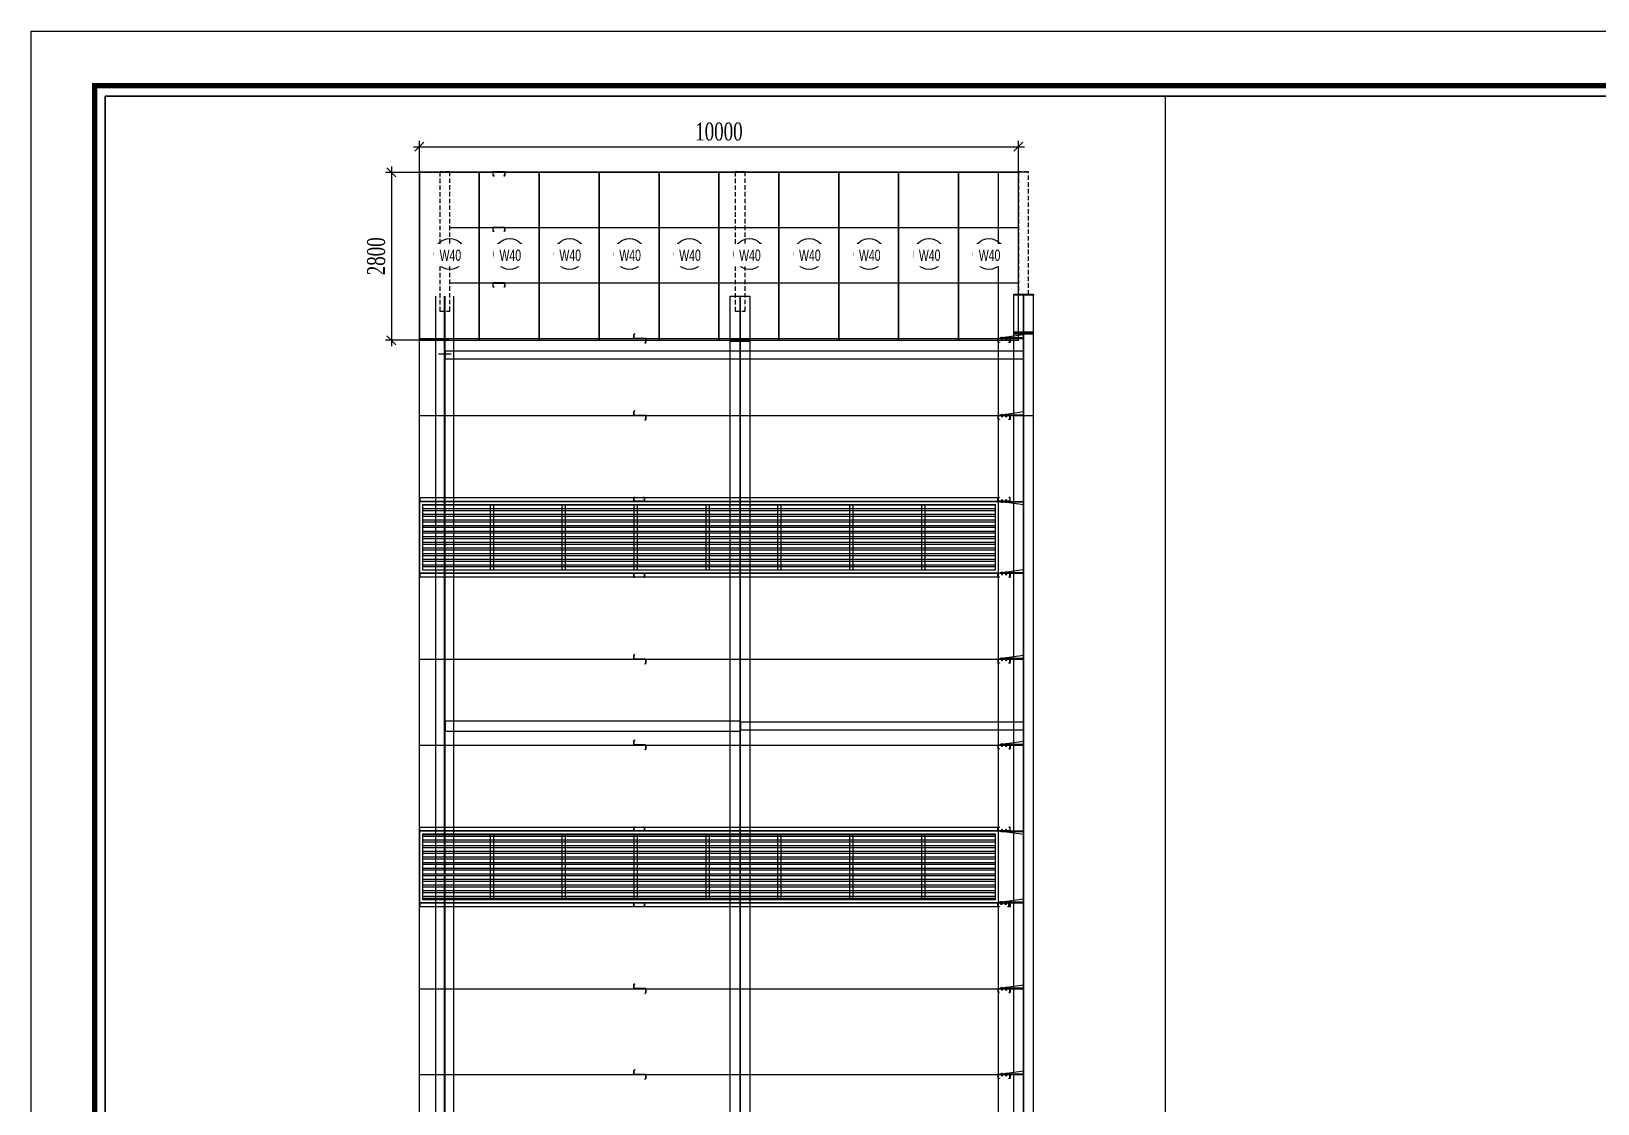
# Model space of a CAD drawing. Header units: inches. Extents: x 315041 to 662841, y -45540 to -35018.
# Drawn here: x 333767.4 to 334028.9, y -38455.7 to -38276.7 of the extents above; entities that cross this region are included whole.
import ezdxf

# ---------------------------------------------------------------- set-up
doc = ezdxf.new("R2010")
doc.units = ezdxf.units.IN
doc.header["$MEASUREMENT"] = 0
doc.linetypes.add('CENTER2', pattern=[28.575, 19.05, -3.175, 3.175, -3.175])
doc.linetypes.add('HIDDEN', pattern=[0.375, 0.25, -0.125])
for name, color, linetype in [('2', 2, 'Continuous'), ('251', 251, 'Continuous'), ('4', 4, 'Continuous'), ('5', 5, 'Continuous'), ('7', 7, 'Continuous'), ('8', 8, 'Continuous'), ('BAO KHUNG', 31, 'Continuous')]:
    doc.layers.add(name, color=color, linetype=linetype)
doc.styles.add('ST1', font='times.ttf', dxfattribs={"width": 0.7})
doc.styles.add('ST1H', font='vnshxh.shx', dxfattribs={"width": 0.7})
doc.dimstyles.new('100', dxfattribs={"dimtxt": 3, "dimasz": 1.5, "dimexe": 1, "dimexo": 0, "dimgap": 1, "dimtad": 1, "dimdec": 0, "dimlfac": 100, "dimzin": 0, "dimdsep": 46, "dimtxsty": 'ST1', "dimblk": 'OBLIQUE', "dimcen": 1, "dimdle": 1, "dimclrd": 8, "dimclre": 8, "dimclrt": 3, "dimadec": 0, "dimazin": 0, "dimtfac": 1, "dimtdec": 0, "dimtix": 1, "dimtmove": 1, "dimatfit": 3, "dimfxl": 0, "dimtfill": 1, "dimtolj": 1, "dimtzin": 0, "dimlwd": -1, "dimlwe": -1, "dimarcsym": 1})

# ---------------------------------------------------------------- blocks, each defined once
blk = doc.blocks.new('A$C75D82031')
at = {"layer": '2', "color": 157, "linetype": 'Continuous'}
blk.add_lwpolyline([(0, 420), (594, 420), (594, 0), (0, 0)], close=True, dxfattribs=at)
at = {"layer": '7', "color": 147, "linetype": 'Continuous'}
blk.add_lwpolyline([(12.33, 57.61), (581.67, 57.61), (581.67, 409.19), (12.33, 409.19)], close=True, dxfattribs=at)
at = {"layer": 'BAO KHUNG', "color": 167, "linetype": 'Continuous', "const_width": 0.871}
blk.add_lwpolyline([(10.59, 9.07), (583.41, 9.07), (583.41, 410.93), (10.59, 410.93)], close=True, dxfattribs=at)
blk = doc.blocks.new('*U148')
at = {"layer": '251'}
h = blk.add_hatch(color=256, dxfattribs=at)
h.paths.add_polyline_path([(-0.05, -0.04), (-0.05, -0.04, -0.192582), (-0.05, -0.03, -0.192582), (-0.05, -0.01)])
h.paths.add_polyline_path([(-0.05, 0.01, -0.192582), (-0.05, 0.03, -0.192582), (-0.05, 0.04)])
h = blk.add_hatch(color=256, dxfattribs=at)
h.paths.add_polyline_path([(0.07, -0.04), (0.07, -0.04, -0.192582), (0.07, -0.03, -0.192582), (0.07, -0.01)])
h.paths.add_polyline_path([(0.07, 0.01, -0.192582), (0.07, 0.03, -0.192582), (0.07, 0.04)])
at = {"layer": '5', "linetype": 'CENTER2', "ltscale": 0.2}
blk.add_line((-0.08, 0), (0.21, 0), dxfattribs=at)
at = {"layer": '8'}
for p, q in [((-0.05, 0.06), (-0.01, 0.06)), ((-0.05, 0.04), (-0.05, -0.04)), ((-0.05, 0.03), (-0.01, 0.03)), ((0, 0.04), (0, -0.04)), ((0.06, 0.03), (0, 0.03)), ((0.06, -0.07), (0.06, 0.07)), ((0.06, 0.07), (0.07, 0.07)), ((0.07, -0.07), (0.07, 0.07)), ((0.07, 0.06), (0.11, 0.06)), ((0.07, 0.04), (0.07, -0.04)), ((0.07, 0.03), (0.11, 0.03)), ((0.12, 0.04), (0.12, -0.04)), ((0.13, 0.03), (0.12, 0.03)), ((0.13, 0.03), (0.13, 0.03)), ((0.14, 0.03), (0.13, 0.03)), ((0.13, 0.03), (0.13, -0.02)), ((0.13, -0.02), (0.13, 0.03)), ((0.14, 0.03), (0.14, 0.03)), ((0.18, 0.03), (0.17, 0.03)), ((0.18, 0.03), (0.18, -0.03)), ((0.18, 0.03), (0.18, 0.03)), ((0.18, -0.03), (0.18, 0)), ((0.18, 0), (0.18, 0)), ((0.18, 0), (0.18, 0)), ((-0.05, -0.03), (-0.01, -0.03)), ((-0.05, -0.03), (-0.01, -0.03)), ((-0.05, -0.06), (-0.01, -0.06)), ((0.06, -0.03), (0, -0.03)), ((0.06, -0.07), (0.07, -0.07)), ((0.07, -0.03), (0.11, -0.03)), ((0.07, -0.03), (0.11, -0.03)), ((0.07, -0.06), (0.11, -0.06)), ((0.13, -0.03), (0.12, -0.03)), ((0.14, -0.03), (0.13, -0.03)), ((0.17, -0.03), (0.17, -0.03)), ((0.18, -0.03), (0.17, -0.03)), ((0.18, -0.03), (0.18, -0.03))]:
    blk.add_line(p, q, dxfattribs=at)
for points in [[(0.15, -0.03), (0.14, -0.03), (0.14, -0.03), (0.14, 0.03), (0.15, 0.03), (0.15, 0.03)], [(0.16, -0.03), (0.15, -0.03), (0.15, -0.03), (0.15, 0.03), (0.16, 0.03), (0.16, 0.03)], [(0.17, -0.03), (0.16, -0.03), (0.16, -0.03), (0.16, 0.03), (0.17, 0.03), (0.17, 0.03)]]:
    blk.add_lwpolyline(points, close=True, dxfattribs=at)
for centre, start, end in [((-0.03, 0.04), 136.3972, 223.6028), ((-0.03, 0.01), 136.3972, 180), ((-0.02, 0.04), 316.3972, 43.6028), ((-0.02, 0.01), 0, 43.6028), ((0.09, 0.04), 136.3972, 223.6028), ((0.09, 0.01), 136.3972, 180), ((0.1, 0.04), 316.3972, 43.6028), ((0.1, 0.01), 0, 43.6028), ((-0.03, -0.01), 180, 223.6028), ((-0.03, -0.04), 136.3972, 223.6028), ((-0.02, -0.01), 316.3972, 0), ((-0.02, -0.04), 316.3972, 43.6028), ((0.09, -0.01), 180, 223.6028), ((0.09, -0.04), 136.3972, 223.6028), ((0.1, -0.01), 316.3972, 0), ((0.1, -0.04), 316.3972, 43.6028)]:
    blk.add_arc(centre, 0.0209, start, end, dxfattribs=at)
blk = doc.blocks.new('*U149')
at = {"layer": '251'}
h = blk.add_hatch(color=256, dxfattribs=at)
h.paths.add_polyline_path([(-0.05, -0.04), (-0.05, -0.04, -0.192582), (-0.05, -0.03, -0.192582), (-0.05, -0.01)])
h.paths.add_polyline_path([(-0.05, 0.01, -0.192582), (-0.05, 0.03, -0.192582), (-0.05, 0.04)])
h = blk.add_hatch(color=256, dxfattribs=at)
h.paths.add_polyline_path([(0.07, -0.04), (0.07, -0.04, -0.192582), (0.07, -0.03, -0.192582), (0.07, -0.01)])
h.paths.add_polyline_path([(0.07, 0.01, -0.192582), (0.07, 0.03, -0.192582), (0.07, 0.04)])
at = {"layer": '5', "linetype": 'CENTER2', "ltscale": 0.2}
blk.add_line((-0.08, 0), (0.21, 0), dxfattribs=at)
at = {"layer": '8'}
for p, q in [((-0.05, 0.06), (-0.01, 0.06)), ((-0.05, 0.04), (-0.05, -0.04)), ((-0.05, 0.03), (-0.01, 0.03)), ((0, 0.04), (0, -0.04)), ((0.06, 0.03), (0, 0.03)), ((0.06, -0.07), (0.06, 0.07)), ((0.06, 0.07), (0.07, 0.07)), ((0.07, -0.07), (0.07, 0.07)), ((0.07, 0.06), (0.11, 0.06)), ((0.07, 0.04), (0.07, -0.04)), ((0.07, 0.03), (0.11, 0.03)), ((0.12, 0.04), (0.12, -0.04)), ((0.13, 0.03), (0.12, 0.03)), ((0.13, 0.03), (0.13, 0.03)), ((0.14, 0.03), (0.13, 0.03)), ((0.13, 0.03), (0.13, -0.02)), ((0.13, -0.02), (0.13, 0.03)), ((0.14, 0.03), (0.14, 0.03)), ((0.18, 0.03), (0.17, 0.03)), ((0.18, 0.03), (0.18, -0.03)), ((0.18, 0.03), (0.18, 0.03)), ((0.18, -0.03), (0.18, 0)), ((0.18, 0), (0.18, 0)), ((0.18, 0), (0.18, 0)), ((-0.05, -0.03), (-0.01, -0.03)), ((-0.05, -0.03), (-0.01, -0.03)), ((-0.05, -0.06), (-0.01, -0.06)), ((0.06, -0.03), (0, -0.03)), ((0.06, -0.07), (0.07, -0.07)), ((0.07, -0.03), (0.11, -0.03)), ((0.07, -0.03), (0.11, -0.03)), ((0.07, -0.06), (0.11, -0.06)), ((0.13, -0.03), (0.12, -0.03)), ((0.14, -0.03), (0.13, -0.03)), ((0.17, -0.03), (0.17, -0.03)), ((0.18, -0.03), (0.17, -0.03)), ((0.18, -0.03), (0.18, -0.03))]:
    blk.add_line(p, q, dxfattribs=at)
for points in [[(0.15, -0.03), (0.14, -0.03), (0.14, -0.03), (0.14, 0.03), (0.15, 0.03), (0.15, 0.03)], [(0.16, -0.03), (0.15, -0.03), (0.15, -0.03), (0.15, 0.03), (0.16, 0.03), (0.16, 0.03)], [(0.17, -0.03), (0.16, -0.03), (0.16, -0.03), (0.16, 0.03), (0.17, 0.03), (0.17, 0.03)]]:
    blk.add_lwpolyline(points, close=True, dxfattribs=at)
for centre, start, end in [((-0.03, 0.04), 136.3972, 223.6028), ((-0.03, 0.01), 136.3972, 180), ((-0.02, 0.04), 316.3972, 43.6028), ((-0.02, 0.01), 0, 43.6028), ((0.09, 0.04), 136.3972, 223.6028), ((0.09, 0.01), 136.3972, 180), ((0.1, 0.04), 316.3972, 43.6028), ((0.1, 0.01), 0, 43.6028), ((-0.03, -0.01), 180, 223.6028), ((-0.03, -0.04), 136.3972, 223.6028), ((-0.02, -0.01), 316.3972, 0), ((-0.02, -0.04), 316.3972, 43.6028), ((0.09, -0.01), 180, 223.6028), ((0.09, -0.04), 136.3972, 223.6028), ((0.1, -0.01), 316.3972, 0), ((0.1, -0.04), 316.3972, 43.6028)]:
    blk.add_arc(centre, 0.0209, start, end, dxfattribs=at)
blk = doc.blocks.new('A$C174458B3')
at = {"layer": '2'}
blk.add_lwpolyline([(1.33, 0.02), (1.48, 0.02), (1.48, 0.52), (0.02, 0.52), (0.02, 0.02), (0.17, 0.02), (0.17, 0), (0, 0), (0, 0.54), (1.5, 0.54), (1.5, 0), (1.33, 0), (1.33, 0.02)], dxfattribs=at)
at = {"layer": '5'}
blk.add_lwpolyline([(2.29, 0.54), (2.29, 0.61), (0.13, 0.61), (0.13, 0.54), (2.29, 0.54)], dxfattribs=at)
at = {"layer": '251', "color": 147, "xscale": 1.5, "yscale": 1.5, "zscale": 1.5, "rotation": 270}
for name, p in [('*U149', (0.38, 0.61)), ('*U148', (0.96, 0.61))]:
    blk.add_blockref(name, p, dxfattribs=at)
blk = doc.blocks.new('*U162')
at = {"layer": '251'}
h = blk.add_hatch(color=256, dxfattribs=at)
h.paths.add_polyline_path([(-0.05, -0.04), (-0.05, -0.04, -0.192582), (-0.05, -0.03, -0.192582), (-0.05, -0.01)])
h.paths.add_polyline_path([(-0.05, 0.01, -0.192582), (-0.05, 0.03, -0.192582), (-0.05, 0.04)])
h = blk.add_hatch(color=256, dxfattribs=at)
h.paths.add_polyline_path([(0.07, -0.04), (0.07, -0.04, -0.192582), (0.07, -0.03, -0.192582), (0.07, -0.01)])
h.paths.add_polyline_path([(0.07, 0.01, -0.192582), (0.07, 0.03, -0.192582), (0.07, 0.04)])
at = {"layer": '5', "linetype": 'CENTER2', "ltscale": 0.2}
blk.add_line((-0.08, 0), (0.21, 0), dxfattribs=at)
at = {"layer": '8'}
for p, q in [((-0.05, 0.06), (-0.01, 0.06)), ((-0.05, 0.04), (-0.05, -0.04)), ((-0.05, 0.03), (-0.01, 0.03)), ((0, 0.04), (0, -0.04)), ((0.06, 0.03), (0, 0.03)), ((0.06, -0.07), (0.06, 0.07)), ((0.06, 0.07), (0.07, 0.07)), ((0.07, -0.07), (0.07, 0.07)), ((0.07, 0.06), (0.11, 0.06)), ((0.07, 0.04), (0.07, -0.04)), ((0.07, 0.03), (0.11, 0.03)), ((0.12, 0.04), (0.12, -0.04)), ((0.13, 0.03), (0.12, 0.03)), ((0.13, 0.03), (0.13, 0.03)), ((0.14, 0.03), (0.13, 0.03)), ((0.13, 0.03), (0.13, -0.02)), ((0.13, -0.02), (0.13, 0.03)), ((0.14, 0.03), (0.14, 0.03)), ((0.18, 0.03), (0.17, 0.03)), ((0.18, 0.03), (0.18, -0.03)), ((0.18, 0.03), (0.18, 0.03)), ((0.18, -0.03), (0.18, 0)), ((0.18, 0), (0.18, 0)), ((0.18, 0), (0.18, 0)), ((-0.05, -0.03), (-0.01, -0.03)), ((-0.05, -0.03), (-0.01, -0.03)), ((-0.05, -0.06), (-0.01, -0.06)), ((0.06, -0.03), (0, -0.03)), ((0.06, -0.07), (0.07, -0.07)), ((0.07, -0.03), (0.11, -0.03)), ((0.07, -0.03), (0.11, -0.03)), ((0.07, -0.06), (0.11, -0.06)), ((0.13, -0.03), (0.12, -0.03)), ((0.14, -0.03), (0.13, -0.03)), ((0.17, -0.03), (0.17, -0.03)), ((0.18, -0.03), (0.17, -0.03)), ((0.18, -0.03), (0.18, -0.03))]:
    blk.add_line(p, q, dxfattribs=at)
for points in [[(0.15, -0.03), (0.14, -0.03), (0.14, -0.03), (0.14, 0.03), (0.15, 0.03), (0.15, 0.03)], [(0.16, -0.03), (0.15, -0.03), (0.15, -0.03), (0.15, 0.03), (0.16, 0.03), (0.16, 0.03)], [(0.17, -0.03), (0.16, -0.03), (0.16, -0.03), (0.16, 0.03), (0.17, 0.03), (0.17, 0.03)]]:
    blk.add_lwpolyline(points, close=True, dxfattribs=at)
for centre, start, end in [((-0.03, 0.04), 136.3972, 223.6028), ((-0.03, 0.01), 136.3972, 180), ((-0.02, 0.04), 316.3972, 43.6028), ((-0.02, 0.01), 0, 43.6028), ((0.09, 0.04), 136.3972, 223.6028), ((0.09, 0.01), 136.3972, 180), ((0.1, 0.04), 316.3972, 43.6028), ((0.1, 0.01), 0, 43.6028), ((-0.03, -0.01), 180, 223.6028), ((-0.03, -0.04), 136.3972, 223.6028), ((-0.02, -0.01), 316.3972, 0), ((-0.02, -0.04), 316.3972, 43.6028), ((0.09, -0.01), 180, 223.6028), ((0.09, -0.04), 136.3972, 223.6028), ((0.1, -0.01), 316.3972, 0), ((0.1, -0.04), 316.3972, 43.6028)]:
    blk.add_arc(centre, 0.0209, start, end, dxfattribs=at)
blk = doc.blocks.new('*U163')
at = {"layer": '251'}
h = blk.add_hatch(color=256, dxfattribs=at)
h.paths.add_polyline_path([(-0.05, -0.04), (-0.05, -0.04, -0.192582), (-0.05, -0.03, -0.192582), (-0.05, -0.01)])
h.paths.add_polyline_path([(-0.05, 0.01, -0.192582), (-0.05, 0.03, -0.192582), (-0.05, 0.04)])
h = blk.add_hatch(color=256, dxfattribs=at)
h.paths.add_polyline_path([(0.07, -0.04), (0.07, -0.04, -0.192582), (0.07, -0.03, -0.192582), (0.07, -0.01)])
h.paths.add_polyline_path([(0.07, 0.01, -0.192582), (0.07, 0.03, -0.192582), (0.07, 0.04)])
at = {"layer": '5', "linetype": 'CENTER2', "ltscale": 0.2}
blk.add_line((-0.08, 0), (0.21, 0), dxfattribs=at)
at = {"layer": '8'}
for p, q in [((-0.05, 0.06), (-0.01, 0.06)), ((-0.05, 0.04), (-0.05, -0.04)), ((-0.05, 0.03), (-0.01, 0.03)), ((0, 0.04), (0, -0.04)), ((0.06, 0.03), (0, 0.03)), ((0.06, -0.07), (0.06, 0.07)), ((0.06, 0.07), (0.07, 0.07)), ((0.07, -0.07), (0.07, 0.07)), ((0.07, 0.06), (0.11, 0.06)), ((0.07, 0.04), (0.07, -0.04)), ((0.07, 0.03), (0.11, 0.03)), ((0.12, 0.04), (0.12, -0.04)), ((0.13, 0.03), (0.12, 0.03)), ((0.13, 0.03), (0.13, 0.03)), ((0.14, 0.03), (0.13, 0.03)), ((0.13, 0.03), (0.13, -0.02)), ((0.13, -0.02), (0.13, 0.03)), ((0.14, 0.03), (0.14, 0.03)), ((0.18, 0.03), (0.17, 0.03)), ((0.18, 0.03), (0.18, -0.03)), ((0.18, 0.03), (0.18, 0.03)), ((0.18, -0.03), (0.18, 0)), ((0.18, 0), (0.18, 0)), ((0.18, 0), (0.18, 0)), ((-0.05, -0.03), (-0.01, -0.03)), ((-0.05, -0.03), (-0.01, -0.03)), ((-0.05, -0.06), (-0.01, -0.06)), ((0.06, -0.03), (0, -0.03)), ((0.06, -0.07), (0.07, -0.07)), ((0.07, -0.03), (0.11, -0.03)), ((0.07, -0.03), (0.11, -0.03)), ((0.07, -0.06), (0.11, -0.06)), ((0.13, -0.03), (0.12, -0.03)), ((0.14, -0.03), (0.13, -0.03)), ((0.17, -0.03), (0.17, -0.03)), ((0.18, -0.03), (0.17, -0.03)), ((0.18, -0.03), (0.18, -0.03))]:
    blk.add_line(p, q, dxfattribs=at)
for points in [[(0.15, -0.03), (0.14, -0.03), (0.14, -0.03), (0.14, 0.03), (0.15, 0.03), (0.15, 0.03)], [(0.16, -0.03), (0.15, -0.03), (0.15, -0.03), (0.15, 0.03), (0.16, 0.03), (0.16, 0.03)], [(0.17, -0.03), (0.16, -0.03), (0.16, -0.03), (0.16, 0.03), (0.17, 0.03), (0.17, 0.03)]]:
    blk.add_lwpolyline(points, close=True, dxfattribs=at)
for centre, start, end in [((-0.03, 0.04), 136.3972, 223.6028), ((-0.03, 0.01), 136.3972, 180), ((-0.02, 0.04), 316.3972, 43.6028), ((-0.02, 0.01), 0, 43.6028), ((0.09, 0.04), 136.3972, 223.6028), ((0.09, 0.01), 136.3972, 180), ((0.1, 0.04), 316.3972, 43.6028), ((0.1, 0.01), 0, 43.6028), ((-0.03, -0.01), 180, 223.6028), ((-0.03, -0.04), 136.3972, 223.6028), ((-0.02, -0.01), 316.3972, 0), ((-0.02, -0.04), 316.3972, 43.6028), ((0.09, -0.01), 180, 223.6028), ((0.09, -0.04), 136.3972, 223.6028), ((0.1, -0.01), 316.3972, 0), ((0.1, -0.04), 316.3972, 43.6028)]:
    blk.add_arc(centre, 0.0209, start, end, dxfattribs=at)
blk = doc.blocks.new('A$C32655FBC')
at = {"layer": '2'}
blk.add_lwpolyline([(1.5, 0.02), (1.65, 0.02), (1.65, 0.53), (0.02, 0.53), (0.02, 0.02), (0.17, 0.02), (0.17, 0), (0, 0), (0, 0.54), (1.67, 0.54), (1.67, 0), (1.5, 0), (1.5, 0.02)], dxfattribs=at)
at = {"layer": '5'}
blk.add_lwpolyline([(3.52, 0.54), (3.52, 0.61), (0.29, 0.61), (0.29, 0.54), (3.52, 0.54)], dxfattribs=at)
blk.add_lwpolyline([(3.52, 1.03), (0.54, 0.61), (3.52, 0.61)], close=True, dxfattribs=at)
at = {"layer": '251', "color": 147, "xscale": 1.5, "yscale": 1.5, "zscale": 1.5, "rotation": 270}
for name, p in [('*U163', (0.54, 0.61)), ('*U162', (1.13, 0.61))]:
    blk.add_blockref(name, p, dxfattribs=at)
blk = doc.blocks.new('230')
at = {"true_color": 0xc0a22a}
h = blk.add_hatch(dxfattribs=at)
h.set_pattern_fill('ANSI32', color=42, scale=2.5, angle=135, style=0)
h.set_pattern_definition([(180, (6405.2956, -1854.1898), (-2e-16, -0.9375), []), (180, (6404.9831, -1853.8773), (-2e-16, -0.9375), [])])
h.paths.add_polyline_path([(330990.4, -39196.03), (331085.9, -39196.03), (331085.9, -39207.03), (330990.4, -39207.03)])
at = {"color": 42, "true_color": 0xc0a22a}
for points in [[(330989.9, -39195.53), (331086.4, -39195.53), (331086.4, -39207.53), (330989.9, -39207.53)], [(330990.4, -39196.03), (331085.9, -39196.03), (331085.9, -39207.03), (330990.4, -39207.03)], [(331002.15, -39196.03), (331002.15, -39207.03), (331001.65, -39207.03), (331001.65, -39196.03)], [(331014.15, -39196.03), (331014.15, -39207.03), (331013.65, -39207.03), (331013.65, -39196.03)], [(331026.15, -39196.03), (331026.15, -39207.03), (331025.65, -39207.03), (331025.65, -39196.03)], [(331038.15, -39196.03), (331038.15, -39207.03), (331037.65, -39207.03), (331037.65, -39196.03)], [(331050.15, -39196.03), (331050.15, -39207.03), (331049.65, -39207.03), (331049.65, -39196.03)], [(331062.15, -39196.03), (331062.15, -39207.03), (331061.65, -39207.03), (331061.65, -39196.03)], [(331074.15, -39196.03), (331074.15, -39207.03), (331073.65, -39207.03), (331073.65, -39196.03)]]:
    blk.add_lwpolyline(points, close=True, dxfattribs=at)
blk = doc.blocks.new('_Oblique')
at = {"color": 0, "linetype": 'ByBlock', "lineweight": -2}
blk.add_line((-0.5, -0.5), (0.5, 0.5), dxfattribs=at)
blk = doc.blocks.new('*D1136')
at = {"color": 8, "linetype": 'Continuous', "transparency": 16777216}
for p, q in [((333831.21, -38295.98), (333933.21, -38295.98)), ((333832.21, -38300.28), (333832.21, -38294.98)), ((333932.21, -38300.28), (333932.21, -38294.98))]:
    blk.add_line(p, q, dxfattribs=at)
at = {"layer": 'Defpoints', "color": 0, "transparency": 16777216}
for p in [(333932.21, -38295.98), (333832.21, -38300.28), (333932.21, -38300.28)]:
    blk.add_point(p, dxfattribs=at)
at = {"color": 8, "transparency": 16777216, "xscale": 1.5, "yscale": 1.5, "zscale": 1.5, "rotation": 180}
blk.add_blockref('_Oblique', (333832.21, -38295.98), dxfattribs=at)
at = {"color": 8, "transparency": 16777216, "xscale": 1.5, "yscale": 1.5, "zscale": 1.5}
blk.add_blockref('_Oblique', (333932.21, -38295.98), dxfattribs=at)
at = {"color": 3, "transparency": 16777216, "insert": (333882.21, -38293.46), "char_height": 3, "attachment_point": 5, "style": 'ST1', "bg_fill": 3, "box_fill_scale": 1.25, "bg_fill_color": 256, "bg_fill_true_color": 13158600, "bg_fill_transparency": 0}
blk.add_mtext('\\A1;10000', dxfattribs=at)
blk = doc.blocks.new('*D1141')
at = {"color": 8, "linetype": 'Continuous', "transparency": 16777216}
for p, q in [((333837.21, -38300.28), (333826.54, -38300.28)), ((333827.54, -38299.28), (333827.54, -38329.27)), ((333837.21, -38328.27), (333826.54, -38328.27))]:
    blk.add_line(p, q, dxfattribs=at)
at = {"layer": 'Defpoints', "color": 0, "transparency": 16777216}
for p in [(333837.21, -38300.28), (333827.54, -38328.27), (333837.21, -38328.27)]:
    blk.add_point(p, dxfattribs=at)
at = {"color": 8, "transparency": 16777216, "xscale": 1.5, "yscale": 1.5, "zscale": 1.5}
for p, rotation in [((333827.54, -38300.28), 90), ((333827.54, -38328.27), 270)]:
    blk.add_blockref('_Oblique', p, dxfattribs=dict(at, rotation=rotation))
at = {"color": 6, "transparency": 16777216, "insert": (333825.01, -38314.27), "char_height": 3, "attachment_point": 5, "rotation": 90, "style": 'ST1', "bg_fill": 3, "box_fill_scale": 1.25, "bg_fill_color": 256, "bg_fill_true_color": 13158600, "bg_fill_transparency": 9931088}
blk.add_mtext('\\A1;2800', dxfattribs=at)

msp = doc.modelspace()

# ---------------------------------------------------------------- hatches: boundary and pattern name
at = {"layer": '2'}
h = msp.add_hatch(dxfattribs=at)
h.set_pattern_fill('ANSI31', color=8, scale=0.15, angle=90, style=0)
h.set_pattern_definition([(135, (329901.378142, -52157.369373), (-0.013258252147, -0.013258252147), [])])
h.paths.add_polyline_path([(333868.0088, -38327.3006), (333868.0088, -38327.9806), (333869.9898, -38327.9806), (333869.9898, -38328.6338), (333869.8539, -38328.7696), (333869.8674, -38328.7831), (333870.0088, -38328.6416), (333870.0088, -38327.9616), (333868.0278, -38327.9616), (333868.0278, -38327.3085), (333868.1636, -38327.1726), (333868.1502, -38327.1592)])
h = msp.add_hatch(dxfattribs=at)
h.set_pattern_fill('ANSI31', color=8, scale=0.15, angle=90, style=0)
h.set_pattern_definition([(135, (329901.378142, -52170.230327), (-0.013258252147, -0.013258252147), [])])
h.paths.add_polyline_path([(333868.0088, -38340.1616), (333868.0088, -38340.8416), (333869.9898, -38340.8416), (333869.9898, -38341.4947), (333869.8539, -38341.6306), (333869.8674, -38341.644), (333870.0088, -38341.5026), (333870.0088, -38340.8226), (333868.0278, -38340.8226), (333868.0278, -38340.1695), (333868.1636, -38340.0336), (333868.1502, -38340.0202)])
h = msp.add_hatch(dxfattribs=at)
h.set_pattern_fill('ANSI31', color=8, scale=0.15, angle=90, style=0)
h.set_pattern_definition([(135, (329901.378142, -52210.896993), (-0.013258252147, -0.013258252147), [])])
h.paths.add_polyline_path([(333868.0088, -38380.8283), (333868.0088, -38381.5083), (333869.9898, -38381.5083), (333869.9898, -38382.1614), (333869.8539, -38382.2972), (333869.8674, -38382.3107), (333870.0088, -38382.1693), (333870.0088, -38381.4893), (333868.0278, -38381.4893), (333868.0278, -38380.8361), (333868.1636, -38380.7003), (333868.1502, -38380.6868)])
h = msp.add_hatch(dxfattribs=at)
h.set_pattern_fill('ANSI31', color=8, scale=0.15, angle=90, style=0)
h.set_pattern_definition([(135, (329901.378142, -52225.230327), (-0.013258252147, -0.013258252147), [])])
h.paths.add_polyline_path([(333868.0088, -38395.1616), (333868.0088, -38395.8416), (333869.9898, -38395.8416), (333869.9898, -38396.4947), (333869.8539, -38396.6306), (333869.8674, -38396.644), (333870.0088, -38396.5026), (333870.0088, -38395.8226), (333868.0278, -38395.8226), (333868.0278, -38395.1695), (333868.1636, -38395.0336), (333868.1502, -38395.0202)])
h = msp.add_hatch(dxfattribs=at)
h.set_pattern_fill('ANSI31', color=8, scale=0.15, angle=90, style=0)
h.set_pattern_definition([(135, (329901.378142, -52265.896993), (-0.013258252147, -0.013258252147), [])])
h.paths.add_polyline_path([(333868.0088, -38435.8283), (333868.0088, -38436.5083), (333869.9898, -38436.5083), (333869.9898, -38437.1614), (333869.8539, -38437.2972), (333869.8674, -38437.3107), (333870.0088, -38437.1693), (333870.0088, -38436.4893), (333868.0278, -38436.4893), (333868.0278, -38435.8361), (333868.1636, -38435.7003), (333868.1502, -38435.6868)])
h = msp.add_hatch(dxfattribs=at)
h.set_pattern_fill('ANSI31', color=8, scale=0.15, angle=90, style=0)
h.set_pattern_definition([(135, (329901.378142, -52280.230327), (-0.013258252147, -0.013258252147), [])])
h.paths.add_polyline_path([(333868.0088, -38450.1616), (333868.0088, -38450.8416), (333869.9898, -38450.8416), (333869.9898, -38451.4947), (333869.8539, -38451.6306), (333869.8674, -38451.644), (333870.0088, -38451.5026), (333870.0088, -38450.8226), (333868.0278, -38450.8226), (333868.0278, -38450.1695), (333868.1636, -38450.0336), (333868.1502, -38450.0202)])

# ---------------------------------------------------------------- linework, layer by layer
at = {"color": 8}
for points in [[(333779.7733, -38287.5287), (334349.1113, -38287.5287), (334349.1113, -38639.1085), (333779.7733, -38639.1085)], [(333779.7733, -38287.5287), (333956.7145, -38287.5287), (333956.7145, -38639.1085), (333779.7733, -38639.1085)], [(333928.8132, -38561.1758), (333832.2132, -38561.1758), (333832.2132, -38300.1758), (333928.8132, -38300.1758)]]:
    msp.add_lwpolyline(points, close=True, dxfattribs=at)
at = {"color": 6}
for centre in [(333837.2906, -38313.8802), (333847.2906, -38313.8802), (333857.2906, -38313.8802), (333867.2906, -38313.8802), (333877.2906, -38313.8802), (333887.2906, -38313.8802), (333897.2906, -38313.8802), (333907.2906, -38313.8802), (333917.2906, -38313.8802), (333927.2906, -38313.8802)]:
    msp.add_circle(centre, 2.571, dxfattribs=at)
at = {"layer": '2', "color": 8}
for p, q in [((333832.213, -38327.9806), (333928.7132, -38327.9806)), ((333832.3132, -38340.8416), (333934.7134, -38340.8416)), ((333832.3132, -38381.5083), (333928.7132, -38381.5083)), ((333832.3132, -38395.8416), (333928.7132, -38395.8416)), ((333832.3132, -38436.5083), (333928.7132, -38436.5083)), ((333832.3132, -38450.8416), (333928.7132, -38450.8416))]:
    msp.add_line(p, q, dxfattribs=at)
at = {"layer": '2', "color": 8, "linetype": 'HIDDEN', "ltscale": 3}
for points in [[(333835.6385, -38323.4024), (333837.2885, -38323.4024), (333837.2885, -38300.1758), (333835.6385, -38300.1758)], [(333884.9383, -38323.4024), (333886.5883, -38323.4024), (333886.5883, -38300.1758), (333884.9383, -38300.1758)], [(333932.2384, -38320.654), (333933.8884, -38320.654), (333933.8884, -38300.1758), (333932.2384, -38300.1758)]]:
    msp.add_lwpolyline(points, close=True, dxfattribs=at)
at = {"layer": '2', "color": 8, "ltscale": 50}
for points in [[(333844.6855, -38300.8058), (333844.5055, -38300.8058), (333844.5055, -38300.1958), (333846.4655, -38300.1958), (333846.4655, -38300.8058), (333846.2855, -38300.8058), (333846.2855, -38300.8258), (333846.4655, -38300.8258, 0.41421356), (333846.4855, -38300.8058), (333846.4855, -38300.1958, 0.41421356), (333846.4655, -38300.1758), (333844.5055, -38300.1758, 0.41421356), (333844.4855, -38300.1958), (333844.4855, -38300.8058, 0.41421356), (333844.5055, -38300.8258), (333844.6855, -38300.8258), (333844.6855, -38300.8058)], [(333844.6855, -38310.0741), (333844.5055, -38310.0741), (333844.5055, -38309.4641), (333846.4655, -38309.4641), (333846.4655, -38310.0741), (333846.2855, -38310.0741), (333846.2855, -38310.0941), (333846.4655, -38310.0941, 0.41421356), (333846.4855, -38310.0741), (333846.4855, -38309.4641, 0.41421356), (333846.4655, -38309.4441), (333844.5055, -38309.4441, 0.41421356), (333844.4855, -38309.4641), (333844.4855, -38310.0741, 0.41421356), (333844.5055, -38310.0941), (333844.6855, -38310.0941), (333844.6855, -38310.0741)], [(333844.6855, -38319.3424), (333844.5055, -38319.3424), (333844.5055, -38318.7324), (333846.4655, -38318.7324), (333846.4655, -38319.3424), (333846.2855, -38319.3424), (333846.2855, -38319.3624), (333846.4655, -38319.3624, 0.41421356), (333846.4855, -38319.3424), (333846.4855, -38318.7324, 0.41421356), (333846.4655, -38318.7124), (333844.5055, -38318.7124, 0.41421356), (333844.4855, -38318.7324), (333844.4855, -38319.3424, 0.41421356), (333844.5055, -38319.3624), (333844.6855, -38319.3624), (333844.6855, -38319.3424)], [(333869.6088, -38354.5449), (333869.7888, -38354.5449), (333869.7888, -38355.1549), (333868.0288, -38355.1549), (333868.0288, -38354.5449), (333868.2088, -38354.5449), (333868.2088, -38354.5249), (333868.0288, -38354.5249, 0.41421356), (333868.0088, -38354.5449), (333868.0088, -38355.1549, 0.41421356), (333868.0288, -38355.1749), (333869.7888, -38355.1749, 0.41421356), (333869.8088, -38355.1549), (333869.8088, -38354.5449, 0.41421356), (333869.7888, -38354.5249), (333869.6088, -38354.5249), (333869.6088, -38354.5449)], [(333869.6088, -38367.8049), (333869.7888, -38367.8049), (333869.7888, -38367.1949), (333868.0288, -38367.1949), (333868.0288, -38367.8049), (333868.2088, -38367.8049), (333868.2088, -38367.8249), (333868.0288, -38367.8249, -0.41421356), (333868.0088, -38367.8049), (333868.0088, -38367.1949, -0.41421356), (333868.0288, -38367.1749), (333869.7888, -38367.1749, -0.41421356), (333869.8088, -38367.1949), (333869.8088, -38367.8049, -0.41421356), (333869.7888, -38367.8249), (333869.6088, -38367.8249), (333869.6088, -38367.8049)], [(333869.6088, -38409.5449), (333869.7888, -38409.5449), (333869.7888, -38410.1549), (333868.0288, -38410.1549), (333868.0288, -38409.5449), (333868.2088, -38409.5449), (333868.2088, -38409.5249), (333868.0288, -38409.5249, 0.41421356), (333868.0088, -38409.5449), (333868.0088, -38410.1549, 0.41421356), (333868.0288, -38410.1749), (333869.7888, -38410.1749, 0.41421356), (333869.8088, -38410.1549), (333869.8088, -38409.5449, 0.41421356), (333869.7888, -38409.5249), (333869.6088, -38409.5249), (333869.6088, -38409.5449)], [(333869.6088, -38422.8049), (333869.7888, -38422.8049), (333869.7888, -38422.1949), (333868.0288, -38422.1949), (333868.0288, -38422.8049), (333868.2088, -38422.8049), (333868.2088, -38422.8249), (333868.0288, -38422.8249, -0.41421356), (333868.0088, -38422.8049), (333868.0088, -38422.1949, -0.41421356), (333868.0288, -38422.1749), (333869.7888, -38422.1749, -0.41421356), (333869.8088, -38422.1949), (333869.8088, -38422.8049, -0.41421356), (333869.7888, -38422.8249), (333869.6088, -38422.8249), (333869.6088, -38422.8049)]]:
    msp.add_lwpolyline(points, format="xyb", dxfattribs=at)
at = {"layer": '2', "color": 8}
for points in [[(333868.0088, -38327.3006), (333868.0088, -38327.9806), (333869.9898, -38327.9806), (333869.9898, -38328.6338), (333869.8539, -38328.7696), (333869.8674, -38328.7831), (333870.0088, -38328.6416), (333870.0088, -38327.9616), (333868.0278, -38327.9616), (333868.0278, -38327.3085), (333868.1636, -38327.1726), (333868.1502, -38327.1592)], [(333868.0088, -38340.1616), (333868.0088, -38340.8416), (333869.9898, -38340.8416), (333869.9898, -38341.4947), (333869.8539, -38341.6306), (333869.8674, -38341.644), (333870.0088, -38341.5026), (333870.0088, -38340.8226), (333868.0278, -38340.8226), (333868.0278, -38340.1695), (333868.1636, -38340.0336), (333868.1502, -38340.0202)], [(333868.0088, -38380.8283), (333868.0088, -38381.5083), (333869.9898, -38381.5083), (333869.9898, -38382.1614), (333869.8539, -38382.2972), (333869.8674, -38382.3107), (333870.0088, -38382.1693), (333870.0088, -38381.4893), (333868.0278, -38381.4893), (333868.0278, -38380.8361), (333868.1636, -38380.7003), (333868.1502, -38380.6868)], [(333868.0088, -38395.1616), (333868.0088, -38395.8416), (333869.9898, -38395.8416), (333869.9898, -38396.4947), (333869.8539, -38396.6306), (333869.8674, -38396.644), (333870.0088, -38396.5026), (333870.0088, -38395.8226), (333868.0278, -38395.8226), (333868.0278, -38395.1695), (333868.1636, -38395.0336), (333868.1502, -38395.0202)], [(333868.0088, -38435.8283), (333868.0088, -38436.5083), (333869.9898, -38436.5083), (333869.9898, -38437.1614), (333869.8539, -38437.2972), (333869.8674, -38437.3107), (333870.0088, -38437.1693), (333870.0088, -38436.4893), (333868.0278, -38436.4893), (333868.0278, -38435.8361), (333868.1636, -38435.7003), (333868.1502, -38435.6868)], [(333868.0088, -38450.1616), (333868.0088, -38450.8416), (333869.9898, -38450.8416), (333869.9898, -38451.4947), (333869.8539, -38451.6306), (333869.8674, -38451.644), (333870.0088, -38451.5026), (333870.0088, -38450.8226), (333868.0278, -38450.8226), (333868.0278, -38450.1695), (333868.1636, -38450.0336), (333868.1502, -38450.0202)]]:
    msp.add_lwpolyline(points, close=True, dxfattribs=at)
at = {"layer": '4', "color": 8}
for p, q in [((333832.3132, -38354.5249), (333832.3132, -38355.1749)), ((333832.3132, -38367.1749), (333832.3132, -38367.8249)), ((333832.3132, -38422.1749), (333832.3132, -38422.8249))]:
    msp.add_line(p, q, dxfattribs=at)
for points in [[(333832.3132, -38354.5249), (333928.7132, -38354.5249), (333928.7132, -38355.1749), (333832.3132, -38355.1749)], [(333832.3132, -38367.1749), (333928.7132, -38367.1749), (333928.7132, -38367.8249), (333832.3132, -38367.8249)], [(333832.3132, -38422.1749), (333928.7132, -38422.1749), (333928.7132, -38422.8249), (333832.3132, -38422.8249)]]:
    msp.add_lwpolyline(points, dxfattribs=at)
msp.add_lwpolyline([(333832.3132, -38409.5249), (333928.7132, -38409.5249), (333928.7132, -38410.1749), (333832.3132, -38410.1749)], close=True, dxfattribs=at)
at = {"layer": '5', "color": 8}
for p, q in [((333835.6385, -38300.1758), (333933.8884, -38300.1758)), ((333837.2885, -38309.4441), (333932.2384, -38309.4441)), ((333837.2885, -38318.7124), (333932.2384, -38318.7124))]:
    msp.add_line(p, q, dxfattribs=at)
at = {"layer": '8', "color": 8}
for p, q in [((333834.9635, -38593.2861), (333834.9635, -38320.9024)), ((333836.4335, -38593.2861), (333836.4335, -38320.9024)), ((333836.4935, -38593.2861), (333836.4935, -38320.9024)), ((333837.9635, -38593.2861), (333837.9635, -38320.9024)), ((333884.1133, -38594.1783), (333884.1133, -38320.9024)), ((333884.1133, -38320.9024), (333887.4133, -38320.9024)), ((333885.7333, -38327.8934), (333885.7333, -38320.9024)), ((333885.7933, -38327.8934), (333885.7933, -38320.9024)), ((333887.4133, -38594.1783), (333887.4133, -38320.9024)), ((333931.4134, -38593.2861), (333931.4134, -38320.654)), ((333934.7134, -38320.654), (333931.4134, -38320.654)), ((333933.0334, -38593.2861), (333933.0334, -38320.654)), ((333933.0934, -38593.2861), (333933.0934, -38320.654)), ((333934.7134, -38593.2861), (333934.7134, -38320.654)), ((333931.4134, -38326.8688), (333934.7134, -38326.8688)), ((333931.4134, -38327.028), (333934.7134, -38327.028)), ((333931.4134, -38327.1872), (333934.7134, -38327.1872)), ((333884.1133, -38328.0318), (333887.4133, -38328.0318)), ((333884.1133, -38328.2318), (333887.4133, -38328.2318)), ((333884.1133, -38328.4318), (333887.4133, -38328.4318)), ((333885.7333, -38593.2861), (333885.7333, -38328.2934)), ((333885.7933, -38593.2861), (333885.7933, -38328.2934)), ((333835.4035, -38330.5724), (333837.5235, -38330.5724))]:
    msp.add_line(p, q, dxfattribs=at)
for points in [[(333931.4134, -38320.654), (333934.7134, -38320.654), (333934.7134, -38320.7371), (333931.4134, -38320.7371)], [(333836.4935, -38331.3668), (333933.0334, -38331.3668), (333933.0334, -38330.0968), (333836.4935, -38330.0968)], [(333836.4935, -38393.5158), (333885.7633, -38393.52), (333885.7633, -38391.84), (333836.4935, -38391.8358)], [(333885.7933, -38393.3108), (333933.0334, -38393.3108), (333933.0334, -38392.0408), (333885.7933, -38392.0408)]]:
    msp.add_lwpolyline(points, close=True, dxfattribs=at)

# ---------------------------------------------------------------- block references
at = {"color": 1}
msp.add_blockref('A$C75D82031', (333767.4423, -38696.7186), dxfattribs=at)
at = {"color": 8}
for p in [(2842.4111, 840.3521), (2842.4111, 785.3521)]:
    msp.add_blockref('230', p, dxfattribs=at)
at = {"layer": '2', "color": 8, "xscale": 1.19999999999709, "yscale": 1.199999999999818, "zscale": 1.2}
for name, p in [('A$C32655FBC', (333928.8132, -38328.6306)), ('A$C32655FBC', (333928.8132, -38341.4916)), ('A$C32655FBC', (333928.8132, -38367.8249)), ('A$C32655FBC', (333928.8132, -38367.8249)), ('A$C32655FBC', (333928.8132, -38382.1583)), ('A$C32655FBC', (333928.8132, -38396.4916)), ('A$C32655FBC', (333928.8132, -38422.8249)), ('A$C174458B3', (333928.8132, -38422.8249)), ('A$C32655FBC', (333928.8132, -38437.1583)), ('A$C32655FBC', (333928.8132, -38451.4916))]:
    msp.add_blockref(name, p, dxfattribs=at)
at = {"layer": '2', "color": 8, "xscale": -1.19999999999709, "yscale": 1.199999999999818, "zscale": 1.2, "rotation": 180}
for p in [(333928.8132, -38354.5249), (333928.8132, -38409.5249)]:
    msp.add_blockref('A$C32655FBC', p, dxfattribs=at)

# ---------------------------------------------------------------- next in the draw order: dimensions: what is measured, and where the dimension line sits
at = {"color": 6}
dim = msp.add_linear_dim(base=(333932.2132, -38295.9832), p1=(333832.2132, -38300.2758), p2=(333932.2132, -38300.2758), dimstyle='100', dxfattribs=at)
dim.commit()
dim.dimension.update_dxf_attribs({"geometry": '*D1136', "text_midpoint": (333882.2132, -38293.4573)})

# ---------------------------------------------------------------- next in the draw order: linework, layer by layer
for points in [[(333832.2132, -38328.2714), (333842.2132, -38328.2714), (333842.2132, -38300.2758), (333832.2132, -38300.2758)], [(333842.2132, -38328.2714), (333852.2132, -38328.2714), (333852.2132, -38300.2758), (333842.2132, -38300.2758)], [(333852.2132, -38328.2714), (333862.2132, -38328.2714), (333862.2132, -38300.2758), (333852.2132, -38300.2758)], [(333862.2132, -38328.2714), (333872.2132, -38328.2714), (333872.2132, -38300.2758), (333862.2132, -38300.2758)], [(333872.2132, -38328.2714), (333882.2132, -38328.2714), (333882.2132, -38300.2758), (333872.2132, -38300.2758)], [(333882.2132, -38328.2714), (333892.2132, -38328.2714), (333892.2132, -38300.2758), (333882.2132, -38300.2758)], [(333892.2132, -38328.2714), (333902.2132, -38328.2714), (333902.2132, -38300.2758), (333892.2132, -38300.2758)], [(333902.2132, -38328.2714), (333912.2132, -38328.2714), (333912.2132, -38300.2758), (333902.2132, -38300.2758)], [(333912.2132, -38328.2714), (333922.2132, -38328.2714), (333922.2132, -38300.2758), (333912.2132, -38300.2758)], [(333922.2132, -38328.2714), (333932.2132, -38328.2714), (333932.2132, -38300.2758), (333922.2132, -38300.2758)]]:
    msp.add_lwpolyline(points, close=True, dxfattribs=at)

# ---------------------------------------------------------------- next in the draw order: texts
at = {"color": 6, "char_height": 1.875, "attachment_point": 6, "style": 'ST1H', "bg_fill": 2}
for insert in [(333839.1941, -38314.1067), (333849.1941, -38314.1067), (333859.1941, -38314.1067), (333869.1941, -38314.1067), (333879.1941, -38314.1067), (333889.1941, -38314.1067), (333899.1941, -38314.1067), (333909.1941, -38314.1067), (333919.1941, -38314.1067), (333929.1941, -38314.1067)]:
    msp.add_mtext('\\A1;W40', dxfattribs=dict(at, insert=insert))

# ---------------------------------------------------------------- next in the draw order: dimensions: what is measured, and where the dimension line sits
at = {"color": 1, "true_color": 0xfa051e}
dim = msp.add_linear_dim(base=(333827.5408, -38328.2714), p1=(333837.2132, -38300.2758), p2=(333837.2132, -38328.2714), angle=90, dimstyle='100', override={"dimclrt": 6}, dxfattribs=at)
dim.commit()
dim.dimension.update_dxf_attribs({"geometry": '*D1141', "text_midpoint": (333825.0149, -38314.2736)})

doc.saveas('drawing.dxf')
